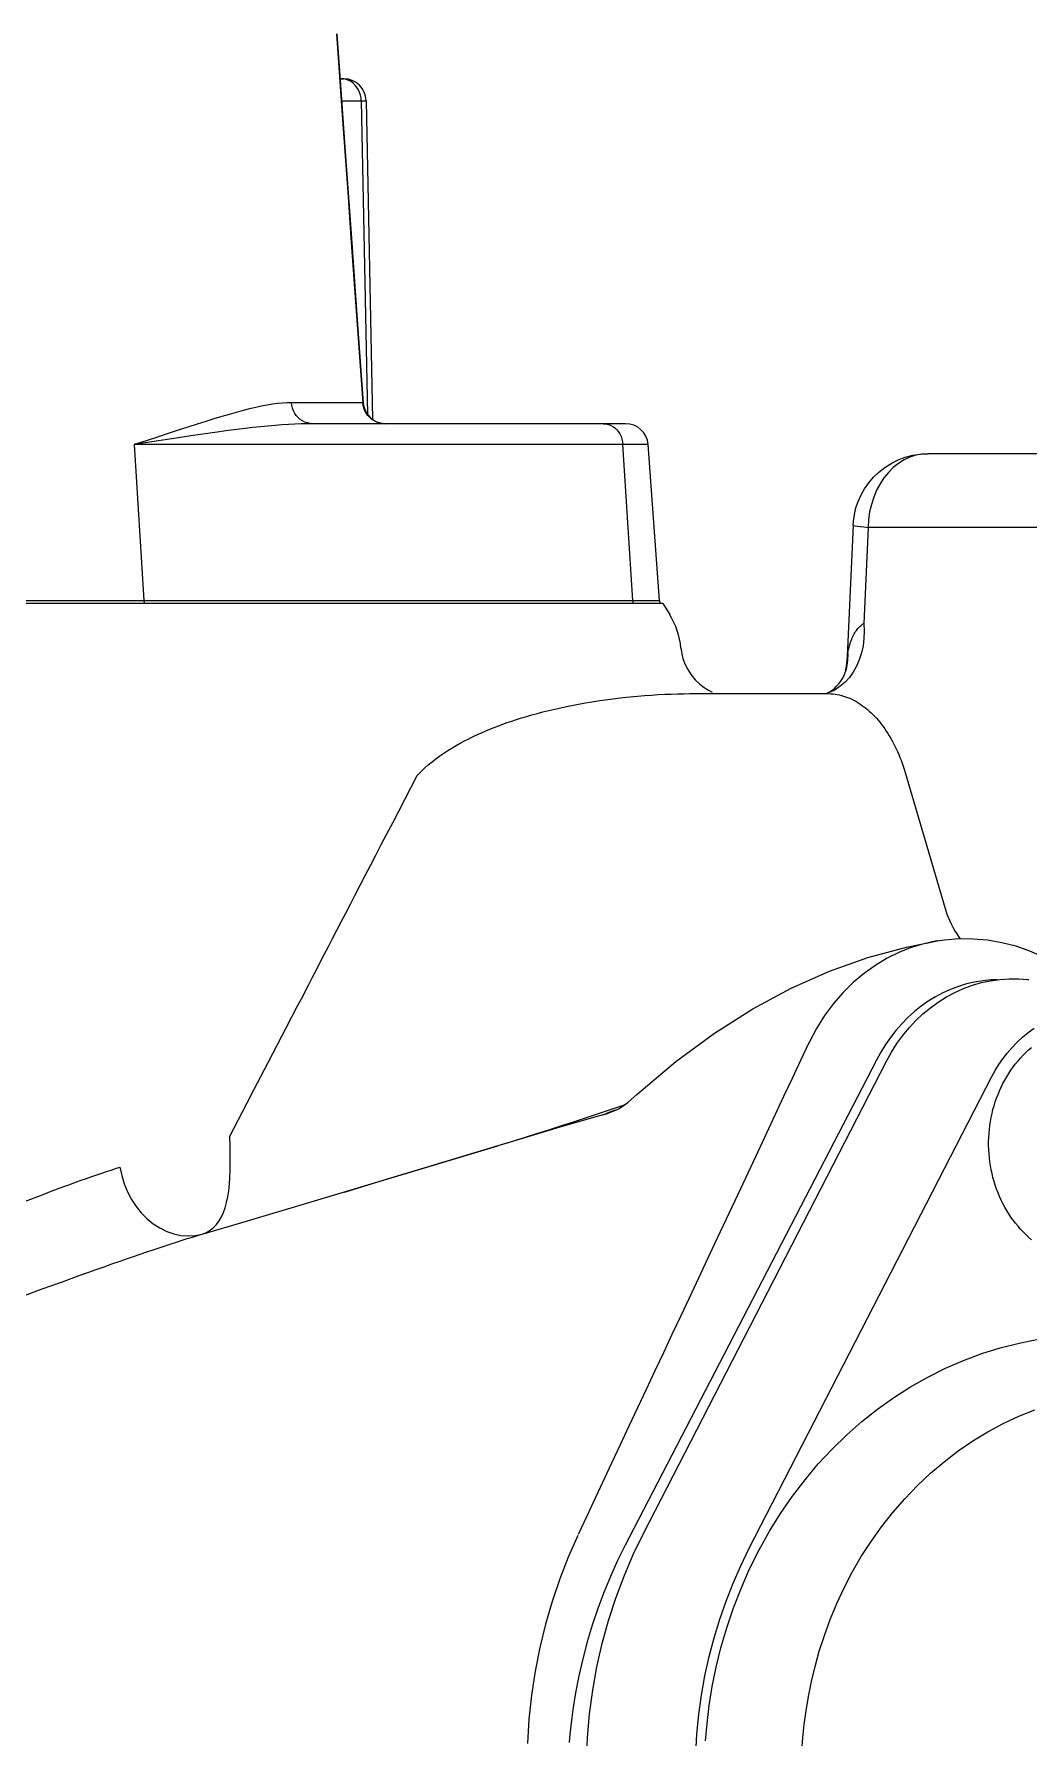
# Model space of a CAD drawing. Header units: millimetres. Extents: x -9869 to 940, y 100 to 694.
# Drawn here: x 487.6 to 488.074, y 176.747 to 177.558 of the extents above; entities that cross this region are included whole.
import ezdxf

# ---------------------------------------------------------------- set-up
doc = ezdxf.new("R2010")
doc.units = ezdxf.units.MM
doc.layers.add('DTM_AXIS', color=7, linetype='Continuous', lineweight=9)
doc.layers.add('OUTLINE', color=6, linetype='Continuous', lineweight=9)

msp = doc.modelspace()

# ---------------------------------------------------------------- linework, layer by layer
at = {"color": 9, "linetype": 'Continuous'}
for p, q in [((487.74757, 177.53713), (487.74634, 177.53722)), ((487.74658, 177.5267), (487.75588, 177.5267)), ((487.75588, 177.5267), (487.75578, 177.52808)), ((487.75588, 177.5267), (487.75821, 177.52673)), ((487.75588, 177.5267), (487.75891, 177.37741)), ((487.751, 177.46144), (487.7538, 177.42227)), ((487.7538, 177.42227), (487.75662, 177.38294)), ((487.75662, 177.38294), (487.72263, 177.38294)), ((487.75685, 177.38295), (487.75662, 177.38294)), ((487.66462, 177.36569), (487.64775, 177.36308)), ((487.89247, 177.36308), (487.64775, 177.36308)), ((487.64775, 177.36308), (487.65239, 177.28882)), ((487.88513, 177.28882), (487.88048, 177.36308)), ((487.99725, 177.32366), (487.99517, 177.27795)), ((488.12725, 177.32366), (487.99725, 177.32366)), ((486.30746, 177.28882), (487.89785, 177.28882)), ((488.03011, 177.12677), (488.02776, 177.12633)), ((487.7116, 177.06892), (487.72035, 177.08574)), ((487.96926, 177.07876), (487.96901, 177.07825)), ((487.70986, 177.06559), (487.7116, 177.06892)), ((487.70479, 177.05584), (487.70986, 177.06559)), ((487.94051, 176.83736), (488.05621, 177.06225)), ((487.70158, 177.04964), (487.70479, 177.05584)), ((487.69324, 177.03349), (487.70158, 177.04964)), ((487.85643, 177.04055), (487.86885, 177.04461)), ((487.86885, 177.04461), (487.88122, 177.04868)), ((487.87667, 177.04621), (487.87773, 177.04658)), ((487.93641, 177.00878), (487.92413, 176.98262)), ((487.68016, 176.98724), (487.69315, 176.99108)), ((487.60404, 176.9611), (487.61313, 176.9644)), ((487.61313, 176.9644), (487.62166, 176.96748)), ((488.05423, 176.8931), (488.06154, 176.89703))]:
    msp.add_line(p, q, dxfattribs=at)
at = {"color": 7, "linetype": 'Continuous'}
for p, q in [((487.74831, 177.50238), (487.75124, 177.46129)), ((487.75124, 177.46129), (487.75418, 177.42016)), ((487.75418, 177.42016), (487.75685, 177.38295)), ((487.90807, 177.26621), (487.90807, 177.2662)), ((488.03019, 177.12678), (488.03011, 177.12677)), ((488.00126, 177.07008), (487.88567, 176.84709)), ((487.89031, 176.84468), (488.006, 177.06958)), ((488.00329, 177.07383), (488.00126, 177.07008)), ((487.87736, 177.04639), (487.87739, 177.0464)), ((487.85148, 177.03894), (487.85643, 177.04055)), ((487.82991, 177.03197), (487.82087, 177.02927)), ((487.69315, 176.99108), (487.7241, 177.00026)), ((487.88567, 176.84709), (487.88158, 176.8392))]:
    msp.add_line(p, q, dxfattribs=at)
at = {"color": 9, "linetype": 'Continuous'}
for points in [[(487.75385, 177.53312), (487.75302, 177.53415), (487.75209, 177.53505), (487.75106, 177.53582), (487.74995, 177.53642), (487.74878, 177.53686), (487.74757, 177.53713)], [(487.75578, 177.52808), (487.75552, 177.52943), (487.7551, 177.53074), (487.75454, 177.53197), (487.75385, 177.53312)], [(487.74683, 177.51989), (487.7496, 177.48097), (487.751, 177.46144)], [(487.72263, 177.38294), (487.72054, 177.3829), (487.71834, 177.38276), (487.71604, 177.38254), (487.71363, 177.38222), (487.71109, 177.38181), (487.70843, 177.38131), (487.70564, 177.38072), (487.70272, 177.38004), (487.69964, 177.37927), (487.69642, 177.3784), (487.69304, 177.37745), (487.68948, 177.37641), (487.68575, 177.37528), (487.68183, 177.37406), (487.6777, 177.37275), (487.67336, 177.37136), (487.6688, 177.36987), (487.66396, 177.3683), (487.65885, 177.36665), (487.65344, 177.3649), (487.64775, 177.36308)], [(487.73277, 177.37301), (487.73151, 177.37309), (487.73026, 177.37334), (487.72905, 177.37375), (487.7279, 177.37432), (487.72683, 177.37503), (487.72584, 177.37588), (487.72497, 177.37685), (487.72422, 177.37792), (487.7236, 177.37909), (487.72312, 177.38033), (487.7228, 177.38162), (487.72263, 177.38294)], [(487.76211, 177.37432), (487.76099, 177.37503), (487.75997, 177.37588), (487.75906, 177.37685), (487.75828, 177.37792), (487.75763, 177.37909), (487.75714, 177.38033), (487.7568, 177.38162), (487.75662, 177.38294)], [(487.73277, 177.37301), (487.73006, 177.37299), (487.72724, 177.37292), (487.72431, 177.37281), (487.72127, 177.37265), (487.71813, 177.37244), (487.71486, 177.37219), (487.71148, 177.3719), (487.70797, 177.37156), (487.70433, 177.37117), (487.70055, 177.37074), (487.69664, 177.37026), (487.69258, 177.36974), (487.68836, 177.36918), (487.68398, 177.36857), (487.67943, 177.36791), (487.67469, 177.36722), (487.66976, 177.36648), (487.66462, 177.36569)], [(487.76719, 177.37301), (487.76587, 177.37309), (487.76457, 177.37334), (487.76331, 177.37375), (487.76211, 177.37432)], [(487.87127, 177.37301), (487.87242, 177.37293), (487.87355, 177.37268), (487.87465, 177.37227), (487.87569, 177.3717)], [(487.87569, 177.3717), (487.87667, 177.37099), (487.87756, 177.37014), (487.87835, 177.36917), (487.87903, 177.3681), (487.8796, 177.36693), (487.88003, 177.36569), (487.88033, 177.3644), (487.88048, 177.36308)], [(488.02576, 177.35873), (488.02285, 177.35855), (488.01996, 177.35799), (488.01712, 177.35705), (488.01436, 177.35576), (488.01171, 177.3541), (488.00921, 177.35211), (488.0069, 177.34981), (488.00479, 177.34722), (488.0029, 177.34437), (488.00125, 177.34129), (487.99988, 177.33801), (487.99878, 177.33457), (487.99797, 177.331), (487.99746, 177.32735), (487.99725, 177.32366)], [(487.99009, 177.32466), (487.9901, 177.32464), (487.99035, 177.32451), (487.99099, 177.32436), (487.99202, 177.3242), (487.99341, 177.32403), (487.99516, 177.32385), (487.99725, 177.32366)], [(487.65239, 177.28882), (487.65241, 177.28857), (487.65243, 177.28832), (487.65246, 177.28808), (487.6525, 177.28783), (487.65253, 177.28758), (487.65258, 177.28734)], [(487.88513, 177.28882), (487.88515, 177.28857), (487.88517, 177.28832), (487.8852, 177.28808), (487.88523, 177.28783), (487.88527, 177.28758), (487.88531, 177.28734)], [(487.99517, 177.27795), (487.99535, 177.27432), (487.99523, 177.27074), (487.9948, 177.26723), (487.99406, 177.26385), (487.99304, 177.26063), (487.99173, 177.2576), (487.99015, 177.2548), (487.98832, 177.25225), (487.98626, 177.24998), (487.98398, 177.24802), (487.98153, 177.24638), (487.97891, 177.2451), (487.97779, 177.2447)], [(487.98761, 177.26367), (487.98777, 177.26464), (487.98796, 177.26558), (487.98817, 177.26648), (487.98838, 177.26734), (487.98862, 177.26816), (487.98887, 177.26894), (487.98913, 177.26969), (487.9894, 177.2704), (487.98969, 177.27108), (487.98999, 177.27172), (487.9903, 177.27234), (487.99061, 177.27292), (487.99094, 177.27348), (487.99128, 177.27401), (487.99163, 177.27451), (487.99199, 177.27499), (487.99236, 177.27544), (487.99273, 177.27587), (487.99312, 177.27627), (487.99351, 177.27665), (487.99391, 177.27701), (487.99432, 177.27734), (487.99474, 177.27766), (487.99517, 177.27795)], [(487.9871, 177.25888), (487.98713, 177.25938), (487.98719, 177.2602), (487.98726, 177.26104), (487.98736, 177.2619), (487.98747, 177.26278), (487.98761, 177.26367)], [(487.84517, 177.23648), (487.84947, 177.23749), (487.85368, 177.2384), (487.85778, 177.23923), (487.86179, 177.23998), (487.8657, 177.24065), (487.86952, 177.24125), (487.87327, 177.24179), (487.87693, 177.24226), (487.8805, 177.24267), (487.884, 177.24303), (487.88742, 177.24334), (487.89077, 177.24361), (487.89405, 177.24384), (487.89726, 177.24402), (487.90041, 177.24418), (487.9035, 177.2443), (487.90654, 177.24439), (487.9095, 177.24445), (487.91239, 177.24449), (487.91545, 177.2445)], [(487.97787, 177.2445), (487.97848, 177.24449), (487.97949, 177.24445), (487.9805, 177.24436), (487.98151, 177.24424), (487.98252, 177.24408), (487.98352, 177.24387), (487.98452, 177.24363), (487.98551, 177.24335), (487.9865, 177.24303), (487.98748, 177.24267), (487.98846, 177.24227), (487.98943, 177.24184), (487.99039, 177.24136), (487.99135, 177.24085), (487.99229, 177.2403), (487.99323, 177.23971), (487.99416, 177.23909), (487.99508, 177.23843), (487.99599, 177.23773), (487.99688, 177.23699), (487.99777, 177.23622), (487.99864, 177.23542), (487.9995, 177.23458), (488.00035, 177.23371), (488.00119, 177.2328), (488.00201, 177.23186), (488.00281, 177.23089), (488.00361, 177.22988), (488.00438, 177.22884), (488.00515, 177.22778), (488.00589, 177.22668), (488.00662, 177.22555), (488.00733, 177.22439), (488.00803, 177.22321), (488.0087, 177.22199), (488.00936, 177.22075), (488.01, 177.21949), (488.01063, 177.21819), (488.01123, 177.21688), (488.01181, 177.21553), (488.01238, 177.21417), (488.01292, 177.21278), (488.01345, 177.21137), (488.01395, 177.20994), (488.01443, 177.20848), (488.01489, 177.20701), (488.03466, 177.13947)], [(487.78256, 177.20552), (487.78429, 177.20727), (487.78605, 177.20895), (487.78782, 177.21054), (487.78963, 177.21204), (487.79147, 177.21345), (487.79333, 177.21482), (487.79522, 177.21612), (487.79713, 177.21737), (487.79908, 177.21858), (487.80105, 177.21976), (487.80306, 177.22089), (487.80508, 177.22198), (487.80712, 177.22302), (487.80916, 177.22403), (487.8112, 177.22499), (487.8132, 177.22589), (487.81519, 177.22675), (487.81719, 177.22759), (487.81918, 177.22839), (487.82118, 177.22916), (487.82325, 177.22992), (487.82539, 177.23069), (487.8276, 177.23145), (487.82989, 177.2322), (487.83224, 177.23294), (487.83466, 177.23367), (487.83717, 177.23439), (487.83976, 177.2351), (487.84242, 177.2358), (487.84517, 177.23648)], [(487.77659, 177.19403), (487.77954, 177.19971), (487.78256, 177.20552)], [(487.75781, 177.15788), (487.76029, 177.16266), (487.76284, 177.16757), (487.76546, 177.17261), (487.76814, 177.17777), (487.77089, 177.18306), (487.77659, 177.19403)], [(487.74636, 177.13585), (487.74852, 177.14001), (487.75075, 177.14429), (487.75303, 177.14869), (487.75781, 177.15788)], [(487.72737, 177.09926), (487.73092, 177.10609), (487.73272, 177.10957), (487.73455, 177.1131), (487.73641, 177.11667), (487.7383, 177.12032), (487.74024, 177.12406), (487.74222, 177.12788), (487.74636, 177.13585)], [(488.03466, 177.13947), (488.03528, 177.13806), (488.03591, 177.13667), (488.03657, 177.13531), (488.03725, 177.13396), (488.03796, 177.13265), (488.03868, 177.13135), (488.03943, 177.13009), (488.0402, 177.12885), (488.04085, 177.12786)], [(488.02776, 177.12633), (488.02258, 177.12509), (488.01729, 177.12342), (488.01189, 177.12127), (488.00638, 177.11857), (488.00086, 177.1153), (487.99547, 177.11148), (487.99028, 177.10713), (487.98531, 177.10224), (487.98069, 177.09692), (487.97647, 177.09122), (487.97265, 177.08516), (487.96926, 177.07876)], [(487.72035, 177.08574), (487.72561, 177.09586), (487.72737, 177.09926)], [(488.05621, 177.06225), (488.05776, 177.06514), (488.05949, 177.06795), (488.0614, 177.0707), (488.06349, 177.0734), (488.06575, 177.07604), (488.06817, 177.07854), (488.07075, 177.0809), (488.07349, 177.08313), (488.07634, 177.08518)], [(487.96901, 177.07825), (487.96504, 177.06985), (487.96104, 177.06134), (487.957, 177.05274)], [(487.957, 177.05274), (487.9488, 177.0352), (487.94467, 177.02638), (487.93641, 177.00878)], [(487.871, 177.04403), (487.87262, 177.0445), (487.87422, 177.04504), (487.87579, 177.04567), (487.87736, 177.04639)], [(487.871, 177.04403), (487.87182, 177.04439), (487.87279, 177.04479), (487.87393, 177.04522), (487.87522, 177.0457), (487.87667, 177.04621)], [(487.69031, 176.9975), (487.69111, 176.99979), (487.69178, 177.00229), (487.69234, 177.00498), (487.69279, 177.00787), (487.69312, 177.01096), (487.69336, 177.01424), (487.69351, 177.0177), (487.69356, 177.02136), (487.69352, 177.02522), (487.69342, 177.02927), (487.69327, 177.0335)], [(487.57997, 176.99656), (487.58394, 176.99814), (487.58778, 176.99966), (487.5915, 177.00112), (487.5951, 177.00253), (487.59857, 177.00388), (487.60193, 177.00518), (487.60518, 177.00642), (487.60831, 177.0076), (487.61134, 177.00874), (487.61428, 177.00983), (487.61711, 177.01087), (487.61986, 177.01187), (487.62252, 177.01282), (487.6251, 177.01374), (487.6276, 177.01461), (487.63002, 177.01544), (487.63236, 177.01624), (487.63463, 177.017), (487.63683, 177.01773), (487.63896, 177.01842), (487.64103, 177.01908)], [(487.64103, 177.01908), (487.64184, 177.01507), (487.64303, 177.01115), (487.64458, 177.00736), (487.64647, 177.00377), (487.64867, 177.0004), (487.65116, 176.99732), (487.65391, 176.99456), (487.65687, 176.99215), (487.66, 176.99013), (487.66328, 176.98852), (487.66665, 176.98735), (487.67006, 176.98663), (487.67349, 176.98637), (487.67686, 176.98658), (487.68016, 176.98724)], [(487.68016, 176.98724), (487.68217, 176.98806), (487.68397, 176.9891), (487.68558, 176.99036), (487.68701, 176.99183), (487.68827, 176.99351), (487.68937, 176.9954), (487.69031, 176.9975)], [(487.62166, 176.96748), (487.62572, 176.96894), (487.62966, 176.97035), (487.63346, 176.9717), (487.63714, 176.973), (487.6407, 176.97425), (487.64413, 176.97544), (487.64746, 176.97659), (487.65068, 176.9777), (487.6538, 176.97876), (487.65682, 176.97977), (487.65975, 176.98075), (487.66259, 176.98169), (487.66534, 176.98259), (487.66801, 176.98345), (487.67059, 176.98427), (487.67309, 176.98506), (487.67553, 176.98582), (487.67788, 176.98655), (487.68016, 176.98724)], [(487.92413, 176.98262), (487.91196, 176.95669), (487.9079, 176.94805), (487.90385, 176.9394), (487.89979, 176.93075), (487.89571, 176.92206), (487.89161, 176.91332), (487.88338, 176.89578)], [(487.57849, 176.9518), (487.58924, 176.95571), (487.59433, 176.95756), (487.60404, 176.9611)], [(487.91979, 176.74593), (487.92054, 176.75418), (487.92161, 176.76285), (487.92303, 176.77187), (487.92487, 176.78103), (487.92717, 176.79035), (487.9299, 176.79982), (487.93308, 176.80924), (487.93673, 176.81859), (487.94083, 176.8279), (487.94534, 176.83696), (487.95025, 176.84575), (487.95557, 176.85429), (487.96122, 176.86249), (487.9672, 176.87032), (487.9735, 176.87779), (487.98011, 176.88489), (487.98702, 176.89161), (487.99423, 176.89796), (488.00169, 176.90389), (488.00943, 176.90941), (488.01742, 176.91452), (488.02562, 176.91918), (488.03401, 176.92337), (488.0426, 176.9271), (488.05132, 176.93035), (488.06017, 176.9331), (488.06914, 176.93536), (488.07818, 176.93713)], [(488.06154, 176.89703), (488.06899, 176.90054), (488.07659, 176.90363)], [(487.88338, 176.89578), (487.87925, 176.88698), (487.87512, 176.87819)], [(487.96574, 176.74146), (487.96619, 176.74742), (487.96682, 176.75372), (487.96767, 176.76032), (487.9688, 176.76714), (487.97023, 176.77417), (487.97195, 176.78142), (487.974, 176.78876), (487.97642, 176.79622), (487.97917, 176.80377), (487.98231, 176.81131), (487.98582, 176.81883), (487.98971, 176.82633), (487.99398, 176.83368), (487.99862, 176.84088), (488.00364, 176.84794), (488.00898, 176.85473), (488.01466, 176.86124), (488.02067, 176.86749), (488.02692, 176.87338), (488.03342, 176.87888), (488.04017, 176.88403), (488.04711, 176.88877), (488.05423, 176.8931)], [(487.87512, 176.87819), (487.8631, 176.85257), (487.85921, 176.84426)], [(487.85896, 176.84373), (487.85445, 176.83351), (487.85039, 176.82305), (487.84677, 176.81237), (487.84361, 176.80148), (487.84092, 176.79041), (487.83871, 176.77918), (487.83699, 176.76782), (487.83575, 176.75636), (487.83501, 176.74481)], [(487.91518, 176.73983), (487.91573, 176.74922), (487.91664, 176.75854), (487.91792, 176.7678), (487.91956, 176.777), (487.92155, 176.78608), (487.92389, 176.79503), (487.92657, 176.80386), (487.92958, 176.81252), (487.9329, 176.82098), (487.93655, 176.82926), (487.94051, 176.83736)]]:
    msp.add_lwpolyline(points, dxfattribs=at)
at = {"color": 7, "linetype": 'Continuous'}
for points in [[(487.75685, 177.38295), (487.75704, 177.38159), (487.75738, 177.3803), (487.75789, 177.37907), (487.75854, 177.37791), (487.75933, 177.37683), (487.76025, 177.37587), (487.76128, 177.37502)], [(487.88437, 177.05122), (487.88713, 177.05373), (487.90566, 177.06941), (487.92406, 177.08295), (487.94234, 177.09451), (487.96057, 177.10427), (487.97882, 177.11235), (487.99711, 177.11885), (488.01544, 177.12384), (488.03019, 177.12678)], [(488.03011, 177.12677), (488.03364, 177.12729), (488.04046, 177.12786), (488.04731, 177.12784), (488.05415, 177.12725), (488.06092, 177.12609), (488.06758, 177.12438), (488.07409, 177.12211), (488.08045, 177.11931), (488.0866, 177.11596), (488.0925, 177.1121), (488.0981, 177.10775), (488.10077, 177.1053)], [(488.006, 177.06958), (488.00836, 177.07384), (488.01093, 177.07789), (488.01372, 177.08174), (488.01673, 177.0854), (488.01996, 177.08885), (488.02336, 177.09206), (488.02692, 177.095), (488.03066, 177.09769), (488.03453, 177.10011), (488.03854, 177.10225), (488.04269, 177.10411), (488.04691, 177.10567), (488.05119, 177.10692), (488.05554, 177.10786), (488.05993, 177.10849), (488.06437, 177.1088), (488.06884, 177.1088), (488.07327, 177.10849), (488.0738, 177.10843)], [(488.05885, 177.10834), (488.0558, 177.10823), (488.05186, 177.10784), (488.04796, 177.10719), (488.04409, 177.10628), (488.04027, 177.10512), (488.03653, 177.10371), (488.03287, 177.10206), (488.02929, 177.10017), (488.02583, 177.09805), (488.02249, 177.0957), (488.01927, 177.09312), (488.0162, 177.09035), (488.01327, 177.08737), (488.0105, 177.0842), (488.00791, 177.08088), (488.00551, 177.07743), (488.00329, 177.07383)], [(487.871, 177.04403), (487.85046, 177.03805), (487.82991, 177.03197)], [(487.87737, 177.04639), (487.87835, 177.0469), (487.87972, 177.04769), (487.88124, 177.04869), (487.88285, 177.0499), (487.88438, 177.05122)], [(487.82225, 177.02968), (487.82553, 177.03068), (487.82947, 177.03191), (487.83413, 177.03337), (487.83946, 177.03506), (487.84525, 177.03692), (487.85148, 177.03894)], [(487.7241, 177.00026), (487.75743, 177.01022), (487.79032, 177.0201), (487.82087, 177.02927)], [(487.82087, 177.02927), (487.80938, 177.02581), (487.78884, 177.01958), (487.7683, 177.01331), (487.74777, 177.00702)], [(487.89031, 176.61622), (487.88544, 176.62626), (487.88105, 176.63651), (487.87712, 176.64697), (487.87365, 176.65768), (487.87064, 176.66861), (487.86814, 176.67965), (487.86613, 176.69079), (487.86462, 176.70204), (487.86361, 176.71334), (487.86311, 176.72473), (487.86311, 176.73617), (487.86361, 176.74756), (487.86462, 176.75887), (487.86613, 176.77012), (487.86814, 176.78126), (487.87064, 176.79229), (487.87365, 176.80322), (487.87712, 176.81393), (487.88105, 176.8244), (487.88544, 176.83465), (487.89031, 176.84468)], [(487.88158, 176.8392), (487.87794, 176.8318), (487.87455, 176.82429), (487.87141, 176.81667), (487.86852, 176.80892), (487.86588, 176.80106), (487.8635, 176.79311), (487.86138, 176.78509), (487.85953, 176.77698), (487.85794, 176.76879)], [(487.85794, 176.76879), (487.85728, 176.76489), (487.85667, 176.76097), (487.85613, 176.75704), (487.85565, 176.7531), (487.85523, 176.74913), (487.85487, 176.74516)]]:
    msp.add_lwpolyline(points, dxfattribs=at)
at = {"layer": 'DTM_AXIS', "color": 7, "linetype": 'Continuous'}
msp.add_lwpolyline([(488.07503, 176.98456), (488.07367, 176.98574), (488.07235, 176.98698), (488.07107, 176.98826), (488.06982, 176.98959), (488.06861, 176.99096), (488.06745, 176.99238), (488.06633, 176.99385), (488.06526, 176.99535), (488.06423, 176.9969), (488.06324, 176.99848), (488.06231, 177.0001), (488.06143, 177.00175), (488.06059, 177.00344), (488.05981, 177.00516), (488.05908, 177.0069), (488.0584, 177.00868), (488.05778, 177.01048), (488.05721, 177.0123), (488.05669, 177.01414), (488.05623, 177.016), (488.05583, 177.01787), (488.05548, 177.01976), (488.05519, 177.02166), (488.05496, 177.02357), (488.05479, 177.0255), (488.05467, 177.02742), (488.05462, 177.02935), (488.05462, 177.03128), (488.05467, 177.03321), (488.05479, 177.03513), (488.05496, 177.03705), (488.05519, 177.03896), (488.05548, 177.04086), (488.05583, 177.04275), (488.05623, 177.04463), (488.05669, 177.04649), (488.05721, 177.04833), (488.05778, 177.05015), (488.0584, 177.05195), (488.05908, 177.05372), (488.05981, 177.05547), (488.06059, 177.05718), (488.06143, 177.05887), (488.06231, 177.06053), (488.06324, 177.06214), (488.06423, 177.06373), (488.06526, 177.06527), (488.06633, 177.06678), (488.06745, 177.06824), (488.06861, 177.06966), (488.06982, 177.07104), (488.07107, 177.07237), (488.07235, 177.07365), (488.07367, 177.07488), (488.07503, 177.07606)], dxfattribs=at)
at = {"layer": 'OUTLINE'}
for p, q in [((487.74408, 177.55864), (487.74683, 177.51989)), ((487.74583, 177.53722), (487.7475, 177.53722)), ((487.75821, 177.52673), (487.76129, 177.37502)), ((487.88178, 177.37301), (487.73277, 177.37301)), ((487.89785, 177.28882), (487.89247, 177.36308)), ((488.20103, 177.35873), (488.02576, 177.35873)), ((487.99009, 177.32466), (487.9871, 177.25889)), ((487.8995, 177.28734), (485.89021, 177.28734)), ((487.89785, 177.28882), (487.89807, 177.28734)), ((487.89951, 177.28734), (487.90278, 177.2821)), ((487.98658, 177.25544), (487.98657, 177.25541)), ((487.98698, 177.25702), (487.98658, 177.25544)), ((487.91494, 177.25111), (487.91708, 177.24903)), ((487.91544, 177.2445), (487.97787, 177.2445))]:
    msp.add_line(p, q, dxfattribs=at)
for points in [[(487.74431, 177.55864), (487.74685, 177.5229), (487.74831, 177.50238)], [(487.76128, 177.37502), (487.76241, 177.37432), (487.76362, 177.37375), (487.76489, 177.37334), (487.7662, 177.37309), (487.76753, 177.37301)], [(487.76489, 177.37334), (487.7662, 177.37309), (487.76678, 177.37306)], [(487.99009, 177.32466), (487.99023, 177.32651), (487.99069, 177.32972), (487.99145, 177.33289), (487.99251, 177.33603), (487.99387, 177.33909), (487.99554, 177.34204), (487.99751, 177.34487), (487.99979, 177.34753), (488.00234, 177.34998), (488.00516, 177.35219), (488.00823, 177.35413), (488.01149, 177.35576), (488.01492, 177.35705), (488.01848, 177.35798), (488.02211, 177.35854), (488.02576, 177.35873)], [(487.90807, 177.26621), (487.90815, 177.26542), (487.90849, 177.26343), (487.90909, 177.26117), (487.91004, 177.25863), (487.91139, 177.25595), (487.91303, 177.25343), (487.91494, 177.25111)], [(487.98761, 177.26367), (487.98749, 177.26032), (487.98698, 177.25702)], [(487.98116, 177.24699), (487.98222, 177.24798), (487.98325, 177.24914), (487.98419, 177.2504), (487.98504, 177.25176), (487.98576, 177.2532), (487.98632, 177.25461), (487.98657, 177.25541)], [(487.98658, 177.25544), (487.98669, 177.25586), (487.98686, 177.25668), (487.98701, 177.25769), (487.9871, 177.25888)], [(487.91708, 177.24903), (487.9192, 177.24736), (487.92116, 177.24611), (487.92294, 177.24519)], [(487.9772, 177.2445), (487.9775, 177.24462), (487.97824, 177.24497), (487.97912, 177.24548), (487.98012, 177.24615), (487.98116, 177.24699)]]:
    msp.add_lwpolyline(points, dxfattribs=at)
for centre, radius, start, end in [((487.7475, 177.52651), 0.01071, 1.16378, 90), ((487.88178, 177.3623), 0.01071, 4.15005, 90.00053), ((487.8725, 177.26318), 0.0357, 4.87765, 31.99229)]:
    msp.add_arc(centre, radius, start, end, dxfattribs=at)

doc.saveas('drawing.dxf')
